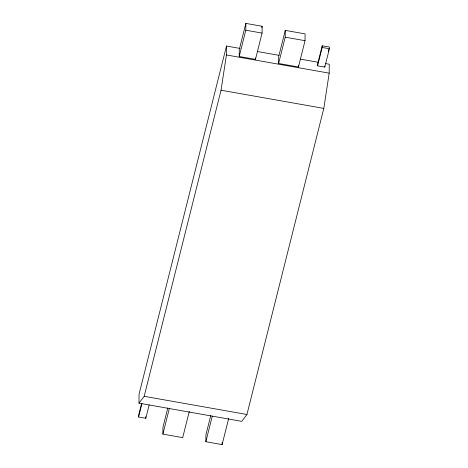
<?xml version="1.0" encoding="UTF-8"?>
<svg xmlns="http://www.w3.org/2000/svg" width="468" height="468" viewBox="0 0 468 468"><rect width="100%" height="100%" fill="white"/><g stroke="black" fill="none" stroke-linecap="round" stroke-linejoin="round"><path stroke-width="0.7" d="M149.163 404.855L145.794 418.275L138.598 417L138.61 415.332L141.623 403.322M325.658 63.595L329.256 64.233L329.191 73.154L323.803 108.406L246.94 414.496L241.751 421.358L138.99 403.164L139.054 394.243L226.489 46.039L240.142 48.456M145.794 418.275L145.805 416.608M189.306 411.343L182.701 437.621L162.893 434.117L162.94 427.307L167.801 407.938M228.712 418.316L222.113 444.6L205.85 441.722L205.897 434.912L210.758 415.543M222.113 444.6L222.124 442.558M138.99 403.164L144.179 396.302L221.042 90.213L226.43 54.961L226.489 46.039M239.212 56.493L239.259 49.684L245.858 23.4L262.121 26.278L262.074 33.088L255.475 59.372L239.212 56.493L245.811 30.209L245.858 23.4M255.475 59.372L255.487 58.009M278.624 63.472L278.671 56.657L285.269 30.379L305.077 33.883L305.031 40.693L298.432 66.977L278.624 63.472L285.223 37.188L285.269 30.379M298.432 66.977L298.444 65.614M317.585 65.824L317.596 64.157L322.206 45.788L329.402 47.063L329.39 48.73L324.78 67.099L317.585 65.824L322.195 47.461L322.206 45.788M324.78 67.099L324.786 65.988M138.598 417L141.968 403.58M261.776 27.665L262.121 26.278M162.893 434.117L169.317 408.523M205.85 441.722L212.273 416.128M328.337 51.299L328.869 49.181M245.811 30.209L262.074 33.088M285.223 37.188L305.031 40.693M322.195 47.461L329.39 48.73M257.394 51.509L278.951 55.323M300.509 59.143L318.474 62.326M226.43 54.961L329.191 73.154M221.042 90.213L323.803 108.406M144.179 396.302L246.94 414.496"/></g></svg>
